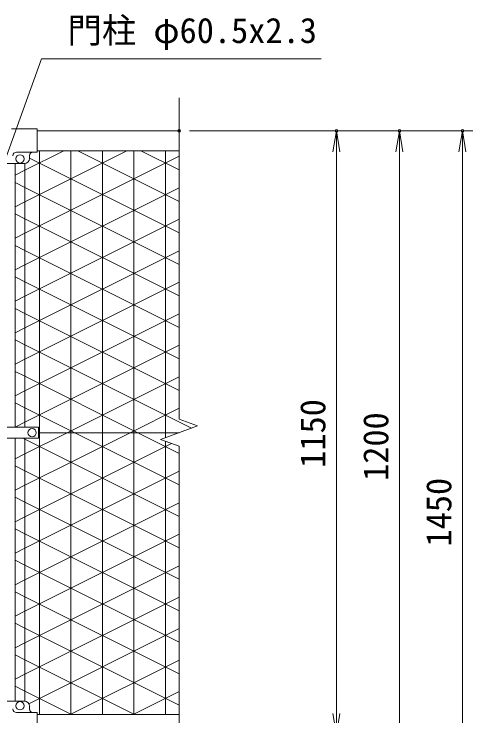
# Model space of a CAD drawing. Units: millimetres at full size. Extents: x -4200 to 4200, y -2970 to 2970.
# Drawn here: x -1648 to -774, y -453 to 884 of the extents above; entities that cross this region are included whole.
import ezdxf
from ezdxf.enums import TextEntityAlignment as Align

# ---------------------------------------------------------------- set-up
doc = ezdxf.new("R2010")
doc.units = ezdxf.units.MM
doc.header["$LTSCALE"] = 10
doc.header["$PDMODE"] = 32
doc.header["$PDSIZE"] = 5
for name, color, linetype, lineweight in [('0-3_D-STR1', 1, 'Continuous', 18), ('0-4_D-STR3', 3, 'Continuous', 13), ('0-5_0', 7, 'Continuous', 18), ('0-9_D-STR-DIM', 7, 'Continuous', 13), ('0-A_Defpoints', 253, 'Continuous', 18), ('0-B_D-STR-TXT', 7, 'Continuous', 13)]:
    doc.layers.add(name, color=color, linetype=linetype, lineweight=lineweight)
doc.styles.add('ＭＳ ゴシック', font='')
doc.styles.get('ＭＳ ゴシック').set_extended_font_data('MS Gothic')

# ---------------------------------------------------------------- blocks, each defined once
blk = doc.blocks.new('_Open')
at = {"layer": '0-5_0'}
blk.add_line((-10, 1.667), (0, 0), dxfattribs=at)
blk.add_lwpolyline([(-10, -1.667), (0, 0), (-10, 0)], dxfattribs=at)

msp = doc.modelspace()

# ---------------------------------------------------------------- linework, layer by layer
at = {"layer": '0-3_D-STR1'}
for p, q in [((-1604.05, 661.26), (-1334.05, 661.26)), ((-1604.05, 623.26), (-1334.05, 623.26)), ((-1604.05, -450.74), (-1334.05, -450.74))]:
    msp.add_line(p, q, dxfattribs=at)
at = {"layer": '0-4_D-STR3'}
for p, q in [((-1652.91, 664.96), (-1604.05, 664.96)), ((-1604.05, 620.96), (-1604.05, 664.96)), ((-1643.65, 620.96), (-1604.05, 620.96)), ((-1619.05, 608.96), (-1619.05, 613.96)), ((-1717.45, 598.96), (-1629.05, 598.96)), ((-1646.55, 598.96), (-1646.55, 96.76)), ((-1627.55, 598.96), (-1627.55, 96.76)), ((-1716.85, 96.76), (-1602.05, 96.76)), ((-1602.05, 96.76), (-1602.05, 75.76)), ((-1334.05, 86.26), (-1602.05, 86.26)), ((-1716.85, 75.76), (-1602.05, 75.76)), ((-1646.55, -425.04), (-1646.55, 75.76)), ((-1627.55, -425.04), (-1627.55, 75.76)), ((-1719.75, -425.04), (-1629.05, -425.04)), ((-1619.05, -435.04), (-1619.05, -440.04)), ((-1643.65, -447.04), (-1604.05, -447.04)), ((-1604.05, -447.04), (-1604.05, -491.04))]:
    msp.add_line(p, q, dxfattribs=at)
for centre in [(-1637.05, 607.96), (-1614.05, 86.26), (-1637.05, -434.04)]:
    msp.add_circle(centre, 8, dxfattribs=at)
for centre, radius, start, end in [((-1643.65, 613.96), 7, 90, 180), ((-1612.05, 613.96), 7, 90, 180), ((-1629.05, 608.96), 10, 270, 0), ((-1629.05, -435.04), 10, 0, 90), ((-1643.65, -440.04), 7, 180, 270), ((-1612.05, -440.04), 7, 180, 270)]:
    msp.add_arc(centre, radius, start, end, dxfattribs=at)
at = {"layer": '0-5_0'}
for p, q in [((-1627.55, 586.14), (-1553.31, 623.26)), ((-1627.55, 526.14), (-1433.31, 623.26)), ((-1600, 86.26), (-1600, 623.26)), ((-1540, 86.26), (-1540, 623.26)), ((-1334.05, 526.9), (-1526.77, 623.26)), ((-1480, 86.26), (-1480, 623.26)), ((-1420, 86.26), (-1420, 623.26)), ((-1334.05, 586.9), (-1406.77, 623.26)), ((-1627.55, 466.14), (-1334.05, 612.89)), ((-1334.05, 466.9), (-1619.05, 609.4)), ((-1646.55, 576.64), (-1627.55, 586.14)), ((-1627.55, 553.65), (-1646.55, 563.15)), ((-1334.05, 406.9), (-1627.55, 553.65)), ((-1627.55, 406.14), (-1334.05, 552.89)), ((-1646.55, 516.64), (-1627.55, 526.14)), ((-1627.55, 493.65), (-1646.55, 503.15)), ((-1334.05, 346.9), (-1627.55, 493.65)), ((-1627.55, 346.14), (-1334.05, 492.89)), ((-1646.55, 456.64), (-1627.55, 466.14)), ((-1627.55, 433.65), (-1646.55, 443.15)), ((-1334.05, 286.9), (-1627.55, 433.65)), ((-1627.55, 286.14), (-1334.05, 432.89)), ((-1646.55, 396.64), (-1627.55, 406.14)), ((-1627.55, 373.65), (-1646.55, 383.15)), ((-1334.05, 226.9), (-1627.55, 373.65)), ((-1627.55, 226.14), (-1334.05, 372.89)), ((-1646.55, 336.64), (-1627.55, 346.14)), ((-1627.55, 313.65), (-1646.55, 323.15)), ((-1334.05, 166.9), (-1627.55, 313.65)), ((-1627.55, 166.14), (-1334.05, 312.89)), ((-1646.55, 276.64), (-1627.55, 286.14)), ((-1646.55, 216.64), (-1627.55, 226.14)), ((-1627.55, 193.65), (-1646.55, 203.15)), ((-1412.77, 86.26), (-1627.55, 193.65)), ((-1547.31, 86.26), (-1334.05, 192.89)), ((-1646.55, 156.64), (-1627.55, 166.14)), ((-1627.55, 133.65), (-1646.55, 143.15)), ((-1532.77, 86.26), (-1627.55, 133.65)), ((-1427.31, 86.26), (-1334.05, 132.89)), ((-1300, 98.65), (-1300, 99.52)), ((-1627.55, 46.14), (-1547.31, 86.26)), ((-1627.55, -13.86), (-1427.31, 86.26)), ((-1600, -450.74), (-1600, 86.26)), ((-1540, -450.74), (-1540, 86.26)), ((-1334.05, -13.1), (-1532.77, 86.26)), ((-1480, -450.74), (-1480, 86.26)), ((-1420, -450.74), (-1420, 86.26)), ((-1334.05, 46.9), (-1412.77, 86.26)), ((-1360, -450.74), (-1360, 70.05)), ((-1646.55, 36.64), (-1627.55, 46.14)), ((-1627.55, 13.65), (-1646.55, 23.15)), ((-1334.05, -133.1), (-1627.55, 13.65)), ((-1627.55, -133.86), (-1334.05, 12.89)), ((-1646.55, -23.36), (-1627.55, -13.86)), ((-1627.55, -46.35), (-1646.55, -36.85)), ((-1334.05, -193.1), (-1627.55, -46.35)), ((-1627.55, -193.86), (-1334.05, -47.11)), ((-1627.55, -106.35), (-1646.55, -96.85)), ((-1334.05, -253.1), (-1627.55, -106.35)), ((-1627.55, -253.86), (-1334.05, -107.11)), ((-1646.55, -143.36), (-1627.55, -133.86)), ((-1627.55, -166.35), (-1646.55, -156.85)), ((-1334.05, -313.1), (-1627.55, -166.35)), ((-1627.55, -313.86), (-1334.05, -167.11)), ((-1646.55, -203.36), (-1627.55, -193.86)), ((-1627.55, -226.35), (-1646.55, -216.85)), ((-1334.05, -373.1), (-1627.55, -226.35)), ((-1627.55, -373.86), (-1334.05, -227.11)), ((-1646.55, -263.36), (-1627.55, -253.86)), ((-1627.55, -286.35), (-1646.55, -276.85)), ((-1334.05, -433.1), (-1627.55, -286.35)), ((-1620.3, -430.24), (-1334.05, -287.11)), ((-1646.55, -323.36), (-1627.55, -313.86)), ((-1627.55, -346.35), (-1646.55, -336.85)), ((-1418.77, -450.74), (-1627.55, -346.35)), ((-1541.31, -450.74), (-1334.05, -347.11)), ((-1646.55, -383.36), (-1627.55, -373.86)), ((-1627.55, -406.35), (-1646.55, -396.85)), ((-1538.77, -450.74), (-1627.55, -406.35)), ((-1421.31, -450.74), (-1334.05, -407.11))]:
    msp.add_line(p, q, dxfattribs=at)
for points in [[(-1360, 76.81), (-1360, 86.26), (-1360, 623.26)], [(-1310.16, 94.95), (-1627.55, 253.65), (-1646.55, 263.15)], [(-1646.31, 96.76), (-1627.55, 106.14), (-1334.05, 252.89)], [(-1334.05, -73.1), (-1627.55, 73.65), (-1631.77, 75.76)], [(-1646.55, -83.36), (-1627.55, -73.86), (-1348.26, 65.78)]]:
    msp.add_lwpolyline(points, dxfattribs=at)
at = {"layer": '0-9_D-STR-DIM'}
for p, q in [((-1334.05, 111.91), (-1334.05, 724.26)), ((-1314.05, 661.26), (-1014.05, 661.26)), ((-1314.05, 661.26), (-894.05, 661.26)), ((-1314.05, 661.26), (-774.05, 661.26)), ((-1034.05, -488.74), (-1034.05, 661.26)), ((-914.05, -538.74), (-914.05, 661.26)), ((-794.05, -788.74), (-794.05, 661.26)), ((-1298.81, 99.08), (-1334.05, 111.91)), ((-1369.28, 73.43), (-1298.81, 99.08)), ((-1334.05, 60.61), (-1369.28, 73.43)), ((-1334.05, -631.74), (-1334.05, 60.61)), ((-1034.05, -448.74), (-1034.05, -408.74))]:
    msp.add_line(p, q, dxfattribs=at)
at = {"layer": '0-A_Defpoints'}
for p in [(-1334.05, 661.26), (-1034.05, 661.26), (-914.05, 661.26), (-794.05, 661.26)]:
    msp.add_point(p, dxfattribs=at)
at = {"layer": '0-B_D-STR-TXT'}
msp.add_lwpolyline([(-1063.15, 798.35), (-1596.31, 798.35), (-1678.24, 572.62)], dxfattribs=at)

# ---------------------------------------------------------------- block references
at = {"layer": '0-9_D-STR-DIM', "xscale": 4, "yscale": 4}
for p, rotation in [((-1034.05, 661.26), 90), ((-914.05, 661.26), 90), ((-794.05, 661.26), 90), ((-1034.05, -488.74), 270), ((-1034.05, -488.74), 270)]:
    msp.add_blockref('_Open', p, dxfattribs=dict(at, rotation=rotation))

# ---------------------------------------------------------------- texts
at = {"layer": '0-9_D-STR-DIM', "style": 'ＭＳ ゴシック'}
for s, p in [('1150', (-1040.79, 19.34)), ('1200', (-920.79, -5.66)), ('1450', (-800.79, -130.66))]:
    msp.add_text(s, height=48.09, rotation=90, dxfattribs=at).set_placement(p, align=Align.BOTTOM_LEFT)
at = {"layer": '0-B_D-STR-TXT', "style": 'ＭＳ ゴシック'}
msp.add_text('門柱 φ60.5x2.3', height=48.09, dxfattribs=at).set_placement((-1546.65, 814.24), align=Align.BOTTOM_LEFT)

doc.saveas('drawing.dxf')
